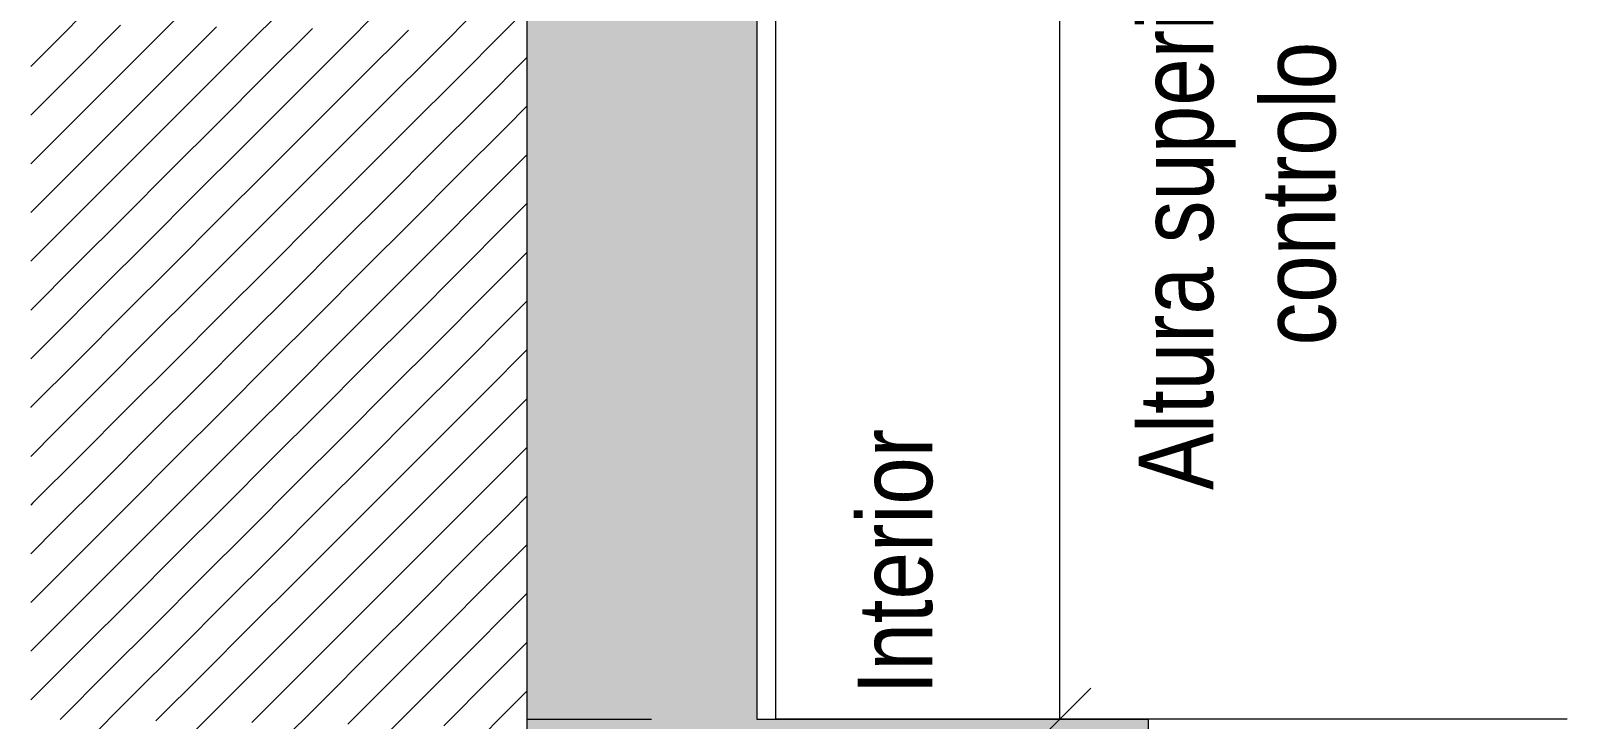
# Model space of a CAD drawing. Header units: metres. Extents: x -111189 to -108577, y -72951 to -72647.
# Drawn here: x -108719.583 to -108718.345, y -72949.176 to -72948.622 of the extents above; entities that cross this region are included whole.
import ezdxf

# ---------------------------------------------------------------- set-up
doc = ezdxf.new("R2010")
doc.units = ezdxf.units.M
doc.header["$MEASUREMENT"] = 0
doc.linetypes.add('OTK - Tracejado', pattern=[0.08, 0.04, -0.04])
doc.linetypes.add('Small Dashed', pattern=[0.002822, 0.001411, -0.001411])
doc.layers.add('00 - DESENHO 2D', color=7, linetype='Continuous')
doc.styles.add('ESTILO_GERADO_1', font='ARIALN.TTF')

# ---------------------------------------------------------------- blocks, each defined once
blk = doc.blocks.new('*X3144', base_point=(-108718.7061, -72936.4131))
at = {"layer": '00 - DESENHO 2D', "color": 254, "linetype": 'Continuous', "lineweight": 0}
for p, q in [((-108719.5303, -72948.5975), (-108719.5683, -72948.6355)), ((-108719.5303, -72948.5975), (-108719.5683, -72948.6355)), ((-108719.4531, -72948.5988), (-108719.491, -72948.6368)), ((-108719.4531, -72948.5988), (-108719.491, -72948.6368)), ((-108719.3758, -72948.6001), (-108719.4138, -72948.6381)), ((-108719.3758, -72948.6001), (-108719.4138, -72948.6381)), ((-108719.2986, -72948.6013), (-108719.3365, -72948.6393)), ((-108719.2986, -72948.6013), (-108719.3365, -72948.6393)), ((-108719.2213, -72948.6026), (-108719.2593, -72948.6406)), ((-108719.2213, -72948.6026), (-108719.2593, -72948.6406)), ((-108719.1831, -72948.6036), (-108719.2017, -72948.6222)), ((-108719.1831, -72948.6036), (-108719.2017, -72948.6222)), ((-108719.5107, -72948.6172), (-108719.5487, -72948.6552)), ((-108719.5107, -72948.6172), (-108719.5487, -72948.6552)), ((-108719.4334, -72948.6184), (-108719.4714, -72948.6564)), ((-108719.4334, -72948.6184), (-108719.4714, -72948.6564)), ((-108719.3562, -72948.6197), (-108719.3942, -72948.6577)), ((-108719.3562, -72948.6197), (-108719.3942, -72948.6577)), ((-108719.2789, -72948.621), (-108719.3169, -72948.659)), ((-108719.2789, -72948.621), (-108719.3169, -72948.659)), ((-108719.2017, -72948.6222), (-108719.2397, -72948.6602)), ((-108719.2017, -72948.6222), (-108719.2397, -72948.6602)), ((-108719.5683, -72948.6355), (-108719.5831, -72948.6503)), ((-108719.5683, -72948.6355), (-108719.5831, -72948.6503)), ((-108719.491, -72948.6368), (-108719.529, -72948.6748)), ((-108719.491, -72948.6368), (-108719.529, -72948.6748)), ((-108719.4138, -72948.6381), (-108719.4518, -72948.676)), ((-108719.4138, -72948.6381), (-108719.4518, -72948.676)), ((-108719.3365, -72948.6393), (-108719.3745, -72948.6773)), ((-108719.3365, -72948.6393), (-108719.3745, -72948.6773)), ((-108719.2593, -72948.6406), (-108719.2973, -72948.6786)), ((-108719.2593, -72948.6406), (-108719.2973, -72948.6786)), ((-108719.1831, -72948.6429), (-108719.22, -72948.6798)), ((-108719.1831, -72948.6429), (-108719.22, -72948.6798)), ((-108719.5487, -72948.6552), (-108719.5831, -72948.6896)), ((-108719.5487, -72948.6552), (-108719.5831, -72948.6896)), ((-108719.4714, -72948.6564), (-108719.5094, -72948.6944)), ((-108719.4714, -72948.6564), (-108719.5094, -72948.6944)), ((-108719.3942, -72948.6577), (-108719.4322, -72948.6957)), ((-108719.3942, -72948.6577), (-108719.4322, -72948.6957)), ((-108719.3169, -72948.659), (-108719.3549, -72948.6969)), ((-108719.3169, -72948.659), (-108719.3549, -72948.6969)), ((-108719.2397, -72948.6602), (-108719.2777, -72948.6982)), ((-108719.2397, -72948.6602), (-108719.2777, -72948.6982)), ((-108719.529, -72948.6748), (-108719.567, -72948.7128)), ((-108719.529, -72948.6748), (-108719.567, -72948.7128)), ((-108719.4518, -72948.676), (-108719.4898, -72948.714)), ((-108719.4518, -72948.676), (-108719.4898, -72948.714)), ((-108719.3745, -72948.6773), (-108719.4125, -72948.7153)), ((-108719.3745, -72948.6773), (-108719.4125, -72948.7153)), ((-108719.2973, -72948.6786), (-108719.3353, -72948.7166)), ((-108719.2973, -72948.6786), (-108719.3353, -72948.7166)), ((-108719.22, -72948.6798), (-108719.258, -72948.7178)), ((-108719.22, -72948.6798), (-108719.258, -72948.7178)), ((-108719.1831, -72948.6821), (-108719.2004, -72948.6995)), ((-108719.1831, -72948.6821), (-108719.2004, -72948.6995)), ((-108719.5094, -72948.6944), (-108719.5474, -72948.7324)), ((-108719.5094, -72948.6944), (-108719.5474, -72948.7324)), ((-108719.4322, -72948.6957), (-108719.4702, -72948.7337)), ((-108719.4322, -72948.6957), (-108719.4702, -72948.7337)), ((-108719.3549, -72948.6969), (-108719.3929, -72948.7349)), ((-108719.3549, -72948.6969), (-108719.3929, -72948.7349)), ((-108719.2777, -72948.6982), (-108719.3157, -72948.7362)), ((-108719.2777, -72948.6982), (-108719.3157, -72948.7362)), ((-108719.2004, -72948.6995), (-108719.2384, -72948.7375)), ((-108719.2004, -72948.6995), (-108719.2384, -72948.7375)), ((-108719.567, -72948.7128), (-108719.5831, -72948.7288)), ((-108719.567, -72948.7128), (-108719.5831, -72948.7288)), ((-108719.4898, -72948.714), (-108719.5278, -72948.752)), ((-108719.4898, -72948.714), (-108719.5278, -72948.752)), ((-108719.4125, -72948.7153), (-108719.4505, -72948.7533)), ((-108719.4125, -72948.7153), (-108719.4505, -72948.7533)), ((-108719.3353, -72948.7166), (-108719.3733, -72948.7546)), ((-108719.3353, -72948.7166), (-108719.3733, -72948.7546)), ((-108719.258, -72948.7178), (-108719.296, -72948.7558)), ((-108719.258, -72948.7178), (-108719.296, -72948.7558)), ((-108719.1831, -72948.7214), (-108719.2188, -72948.7571)), ((-108719.1831, -72948.7214), (-108719.2188, -72948.7571)), ((-108719.5474, -72948.7324), (-108719.5831, -72948.7681)), ((-108719.5474, -72948.7324), (-108719.5831, -72948.7681)), ((-108719.4702, -72948.7337), (-108719.5081, -72948.7717)), ((-108719.4702, -72948.7337), (-108719.5081, -72948.7717)), ((-108719.3929, -72948.7349), (-108719.4309, -72948.7729)), ((-108719.3929, -72948.7349), (-108719.4309, -72948.7729)), ((-108719.3157, -72948.7362), (-108719.3536, -72948.7742)), ((-108719.3157, -72948.7362), (-108719.3536, -72948.7742)), ((-108719.2384, -72948.7375), (-108719.2764, -72948.7755)), ((-108719.2384, -72948.7375), (-108719.2764, -72948.7755)), ((-108719.5278, -72948.752), (-108719.5658, -72948.79)), ((-108719.5278, -72948.752), (-108719.5658, -72948.79)), ((-108719.4505, -72948.7533), (-108719.4885, -72948.7913)), ((-108719.4505, -72948.7533), (-108719.4885, -72948.7913)), ((-108719.3733, -72948.7546), (-108719.4113, -72948.7926)), ((-108719.3733, -72948.7546), (-108719.4113, -72948.7926)), ((-108719.296, -72948.7558), (-108719.334, -72948.7938)), ((-108719.296, -72948.7558), (-108719.334, -72948.7938)), ((-108719.2188, -72948.7571), (-108719.2568, -72948.7951)), ((-108719.2188, -72948.7571), (-108719.2568, -72948.7951)), ((-108719.1831, -72948.7606), (-108719.1992, -72948.7767)), ((-108719.1831, -72948.7606), (-108719.1992, -72948.7767)), ((-108719.5081, -72948.7717), (-108719.5461, -72948.8097)), ((-108719.5081, -72948.7717), (-108719.5461, -72948.8097)), ((-108719.4309, -72948.7729), (-108719.4689, -72948.8109)), ((-108719.4309, -72948.7729), (-108719.4689, -72948.8109)), ((-108719.3536, -72948.7742), (-108719.3916, -72948.8122)), ((-108719.3536, -72948.7742), (-108719.3916, -72948.8122)), ((-108719.2764, -72948.7755), (-108719.3144, -72948.8134)), ((-108719.2764, -72948.7755), (-108719.3144, -72948.8134)), ((-108719.1992, -72948.7767), (-108719.2371, -72948.8147)), ((-108719.1992, -72948.7767), (-108719.2371, -72948.8147)), ((-108719.5658, -72948.79), (-108719.5831, -72948.8073)), ((-108719.5658, -72948.79), (-108719.5831, -72948.8073)), ((-108719.4885, -72948.7913), (-108719.5265, -72948.8293)), ((-108719.4885, -72948.7913), (-108719.5265, -72948.8293)), ((-108719.4113, -72948.7926), (-108719.4493, -72948.8305)), ((-108719.4113, -72948.7926), (-108719.4493, -72948.8305)), ((-108719.334, -72948.7938), (-108719.372, -72948.8318)), ((-108719.334, -72948.7938), (-108719.372, -72948.8318)), ((-108719.2568, -72948.7951), (-108719.2948, -72948.8331)), ((-108719.2568, -72948.7951), (-108719.2948, -72948.8331)), ((-108719.1831, -72948.7999), (-108719.2175, -72948.8343)), ((-108719.1831, -72948.7999), (-108719.2175, -72948.8343)), ((-108719.5461, -72948.8097), (-108719.5831, -72948.8466)), ((-108719.5461, -72948.8097), (-108719.5831, -72948.8466)), ((-108719.4689, -72948.8109), (-108719.5069, -72948.8489)), ((-108719.4689, -72948.8109), (-108719.5069, -72948.8489)), ((-108719.3916, -72948.8122), (-108719.4296, -72948.8502)), ((-108719.3916, -72948.8122), (-108719.4296, -72948.8502)), ((-108719.3144, -72948.8134), (-108719.3524, -72948.8514)), ((-108719.3144, -72948.8134), (-108719.3524, -72948.8514)), ((-108719.2371, -72948.8147), (-108719.2751, -72948.8527)), ((-108719.2371, -72948.8147), (-108719.2751, -72948.8527)), ((-108719.5265, -72948.8293), (-108719.5645, -72948.8673)), ((-108719.5265, -72948.8293), (-108719.5645, -72948.8673)), ((-108719.4493, -72948.8305), (-108719.4873, -72948.8685)), ((-108719.4493, -72948.8305), (-108719.4873, -72948.8685)), ((-108719.372, -72948.8318), (-108719.41, -72948.8698)), ((-108719.372, -72948.8318), (-108719.41, -72948.8698)), ((-108719.2948, -72948.8331), (-108719.3328, -72948.8711)), ((-108719.2948, -72948.8331), (-108719.3328, -72948.8711)), ((-108719.2175, -72948.8343), (-108719.2555, -72948.8723)), ((-108719.2175, -72948.8343), (-108719.2555, -72948.8723)), ((-108719.1831, -72948.8392), (-108719.1979, -72948.854)), ((-108719.1831, -72948.8392), (-108719.1979, -72948.854)), ((-108719.5069, -72948.8489), (-108719.5449, -72948.8869)), ((-108719.5069, -72948.8489), (-108719.5449, -72948.8869)), ((-108719.4296, -72948.8502), (-108719.4676, -72948.8882)), ((-108719.4296, -72948.8502), (-108719.4676, -72948.8882)), ((-108719.3524, -72948.8514), (-108719.3904, -72948.8894)), ((-108719.3524, -72948.8514), (-108719.3904, -72948.8894)), ((-108719.2751, -72948.8527), (-108719.3131, -72948.8907)), ((-108719.2751, -72948.8527), (-108719.3131, -72948.8907)), ((-108719.1979, -72948.854), (-108719.2359, -72948.892)), ((-108719.1979, -72948.854), (-108719.2359, -72948.892)), ((-108719.5645, -72948.8673), (-108719.5831, -72948.8858)), ((-108719.5645, -72948.8673), (-108719.5831, -72948.8858)), ((-108719.4873, -72948.8685), (-108719.5252, -72948.9065)), ((-108719.4873, -72948.8685), (-108719.5252, -72948.9065)), ((-108719.41, -72948.8698), (-108719.448, -72948.9078)), ((-108719.41, -72948.8698), (-108719.448, -72948.9078)), ((-108719.3328, -72948.8711), (-108719.3707, -72948.9091)), ((-108719.3328, -72948.8711), (-108719.3707, -72948.9091)), ((-108719.2555, -72948.8723), (-108719.2935, -72948.9103)), ((-108719.2555, -72948.8723), (-108719.2935, -72948.9103)), ((-108719.5449, -72948.8869), (-108719.5829, -72948.9249)), ((-108719.5449, -72948.8869), (-108719.5829, -72948.9249)), ((-108719.4676, -72948.8882), (-108719.5056, -72948.9262)), ((-108719.4676, -72948.8882), (-108719.5056, -72948.9262)), ((-108719.3904, -72948.8894), (-108719.4284, -72948.9274)), ((-108719.3904, -72948.8894), (-108719.4284, -72948.9274)), ((-108719.1831, -72948.8784), (-108719.2163, -72948.9116)), ((-108719.1831, -72948.8784), (-108719.2163, -72948.9116)), ((-108719.3131, -72948.8907), (-108719.3511, -72948.9287)), ((-108719.3131, -72948.8907), (-108719.3511, -72948.9287)), ((-108719.2359, -72948.892), (-108719.2739, -72948.93)), ((-108719.2359, -72948.892), (-108719.2739, -72948.93)), ((-108719.5252, -72948.9065), (-108719.5632, -72948.9445)), ((-108719.5252, -72948.9065), (-108719.5632, -72948.9445)), ((-108719.448, -72948.9078), (-108719.486, -72948.9458)), ((-108719.448, -72948.9078), (-108719.486, -72948.9458)), ((-108719.3707, -72948.9091), (-108719.4087, -72948.9471)), ((-108719.3707, -72948.9091), (-108719.4087, -72948.9471)), ((-108719.2935, -72948.9103), (-108719.3315, -72948.9483)), ((-108719.2935, -72948.9103), (-108719.3315, -72948.9483)), ((-108719.2163, -72948.9116), (-108719.2542, -72948.9496)), ((-108719.2163, -72948.9116), (-108719.2542, -72948.9496)), ((-108719.5829, -72948.9249), (-108719.5831, -72948.9251)), ((-108719.5829, -72948.9249), (-108719.5831, -72948.9251)), ((-108719.5056, -72948.9262), (-108719.5436, -72948.9642)), ((-108719.5056, -72948.9262), (-108719.5436, -72948.9642)), ((-108719.4284, -72948.9274), (-108719.4664, -72948.9654)), ((-108719.4284, -72948.9274), (-108719.4664, -72948.9654)), ((-108719.1831, -72948.9177), (-108719.1966, -72948.9312)), ((-108719.1831, -72948.9177), (-108719.1966, -72948.9312)), ((-108719.3511, -72948.9287), (-108719.3891, -72948.9667)), ((-108719.3511, -72948.9287), (-108719.3891, -72948.9667)), ((-108719.2739, -72948.93), (-108719.3119, -72948.9679)), ((-108719.2739, -72948.93), (-108719.3119, -72948.9679)), ((-108719.1966, -72948.9312), (-108719.2346, -72948.9692)), ((-108719.1966, -72948.9312), (-108719.2346, -72948.9692)), ((-108719.5632, -72948.9445), (-108719.5831, -72948.9644)), ((-108719.5632, -72948.9445), (-108719.5831, -72948.9644)), ((-108719.486, -72948.9458), (-108719.524, -72948.9838)), ((-108719.486, -72948.9458), (-108719.524, -72948.9838)), ((-108719.4087, -72948.9471), (-108719.4467, -72948.985)), ((-108719.4087, -72948.9471), (-108719.4467, -72948.985)), ((-108719.3315, -72948.9483), (-108719.3695, -72948.9863)), ((-108719.3315, -72948.9483), (-108719.3695, -72948.9863)), ((-108719.2542, -72948.9496), (-108719.2922, -72948.9876)), ((-108719.2542, -72948.9496), (-108719.2922, -72948.9876)), ((-108719.5436, -72948.9642), (-108719.5816, -72949.0021)), ((-108719.5436, -72948.9642), (-108719.5816, -72949.0021)), ((-108719.1831, -72948.9569), (-108719.215, -72948.9888)), ((-108719.1831, -72948.9569), (-108719.215, -72948.9888)), ((-108719.4664, -72948.9654), (-108719.5044, -72949.0034)), ((-108719.4664, -72948.9654), (-108719.5044, -72949.0034)), ((-108719.3891, -72948.9667), (-108719.4271, -72949.0047)), ((-108719.3891, -72948.9667), (-108719.4271, -72949.0047)), ((-108719.3119, -72948.9679), (-108719.3499, -72949.0059)), ((-108719.3119, -72948.9679), (-108719.3499, -72949.0059)), ((-108719.2346, -72948.9692), (-108719.2726, -72949.0072)), ((-108719.2346, -72948.9692), (-108719.2726, -72949.0072)), ((-108719.524, -72948.9838), (-108719.562, -72949.0218)), ((-108719.524, -72948.9838), (-108719.562, -72949.0218)), ((-108719.4467, -72948.985), (-108719.4847, -72949.023)), ((-108719.4467, -72948.985), (-108719.4847, -72949.023)), ((-108719.3695, -72948.9863), (-108719.4075, -72949.0243)), ((-108719.3695, -72948.9863), (-108719.4075, -72949.0243)), ((-108719.2922, -72948.9876), (-108719.3302, -72949.0256)), ((-108719.2922, -72948.9876), (-108719.3302, -72949.0256)), ((-108719.215, -72948.9888), (-108719.253, -72949.0268)), ((-108719.215, -72948.9888), (-108719.253, -72949.0268)), ((-108719.1831, -72948.9962), (-108719.1954, -72949.0085)), ((-108719.1831, -72948.9962), (-108719.1954, -72949.0085)), ((-108719.5816, -72949.0021), (-108719.5831, -72949.0036)), ((-108719.5816, -72949.0021), (-108719.5831, -72949.0036)), ((-108719.5044, -72949.0034), (-108719.5423, -72949.0414)), ((-108719.5044, -72949.0034), (-108719.5423, -72949.0414)), ((-108719.4271, -72949.0047), (-108719.4651, -72949.0427)), ((-108719.4271, -72949.0047), (-108719.4651, -72949.0427)), ((-108719.3499, -72949.0059), (-108719.3878, -72949.0439)), ((-108719.3499, -72949.0059), (-108719.3878, -72949.0439)), ((-108719.2726, -72949.0072), (-108719.3106, -72949.0452)), ((-108719.2726, -72949.0072), (-108719.3106, -72949.0452)), ((-108719.1954, -72949.0085), (-108719.2333, -72949.0465)), ((-108719.1954, -72949.0085), (-108719.2333, -72949.0465)), ((-108719.562, -72949.0218), (-108719.5831, -72949.0429)), ((-108719.562, -72949.0218), (-108719.5831, -72949.0429)), ((-108719.4847, -72949.023), (-108719.5227, -72949.061)), ((-108719.4847, -72949.023), (-108719.5227, -72949.061)), ((-108719.4075, -72949.0243), (-108719.4455, -72949.0623)), ((-108719.4075, -72949.0243), (-108719.4455, -72949.0623)), ((-108719.3302, -72949.0256), (-108719.3682, -72949.0636)), ((-108719.3302, -72949.0256), (-108719.3682, -72949.0636)), ((-108719.253, -72949.0268), (-108719.291, -72949.0648)), ((-108719.253, -72949.0268), (-108719.291, -72949.0648)), ((-108719.1831, -72949.0354), (-108719.2137, -72949.0661)), ((-108719.1831, -72949.0354), (-108719.2137, -72949.0661)), ((-108719.5423, -72949.0414), (-108719.5803, -72949.0794)), ((-108719.5423, -72949.0414), (-108719.5803, -72949.0794)), ((-108719.4651, -72949.0427), (-108719.5031, -72949.0807)), ((-108719.4651, -72949.0427), (-108719.5031, -72949.0807)), ((-108719.3878, -72949.0439), (-108719.4258, -72949.0819)), ((-108719.3878, -72949.0439), (-108719.4258, -72949.0819)), ((-108719.3106, -72949.0452), (-108719.3486, -72949.0832)), ((-108719.3106, -72949.0452), (-108719.3486, -72949.0832)), ((-108719.2333, -72949.0465), (-108719.2713, -72949.0844)), ((-108719.2333, -72949.0465), (-108719.2713, -72949.0844)), ((-108719.5227, -72949.061), (-108719.5607, -72949.099)), ((-108719.5227, -72949.061), (-108719.5607, -72949.099)), ((-108719.4455, -72949.0623), (-108719.4835, -72949.1003)), ((-108719.4455, -72949.0623), (-108719.4835, -72949.1003)), ((-108719.3682, -72949.0636), (-108719.4062, -72949.1015)), ((-108719.3682, -72949.0636), (-108719.4062, -72949.1015)), ((-108719.291, -72949.0648), (-108719.329, -72949.1028)), ((-108719.291, -72949.0648), (-108719.329, -72949.1028)), ((-108719.2137, -72949.0661), (-108719.2517, -72949.1041)), ((-108719.2137, -72949.0661), (-108719.2517, -72949.1041)), ((-108719.1831, -72949.0747), (-108719.1941, -72949.0857)), ((-108719.1831, -72949.0747), (-108719.1941, -72949.0857)), ((-108719.5803, -72949.0794), (-108719.5831, -72949.0821)), ((-108719.5803, -72949.0794), (-108719.5831, -72949.0821)), ((-108719.5031, -72949.0807), (-108719.5411, -72949.1186)), ((-108719.5031, -72949.0807), (-108719.5411, -72949.1186)), ((-108719.4258, -72949.0819), (-108719.4638, -72949.1199)), ((-108719.4258, -72949.0819), (-108719.4638, -72949.1199)), ((-108719.3486, -72949.0832), (-108719.3866, -72949.1212)), ((-108719.3486, -72949.0832), (-108719.3866, -72949.1212)), ((-108719.2713, -72949.0844), (-108719.3093, -72949.1224)), ((-108719.2713, -72949.0844), (-108719.3093, -72949.1224)), ((-108719.1941, -72949.0857), (-108719.2321, -72949.1237)), ((-108719.1941, -72949.0857), (-108719.2321, -72949.1237)), ((-108719.5607, -72949.099), (-108719.5831, -72949.1214)), ((-108719.5607, -72949.099), (-108719.5831, -72949.1214)), ((-108719.4835, -72949.1003), (-108719.5215, -72949.1383)), ((-108719.4835, -72949.1003), (-108719.5215, -72949.1383)), ((-108719.4062, -72949.1015), (-108719.4442, -72949.1395)), ((-108719.4062, -72949.1015), (-108719.4442, -72949.1395)), ((-108719.329, -72949.1028), (-108719.367, -72949.1408)), ((-108719.329, -72949.1028), (-108719.367, -72949.1408)), ((-108719.2517, -72949.1041), (-108719.2897, -72949.1421)), ((-108719.2517, -72949.1041), (-108719.2897, -72949.1421)), ((-108719.5411, -72949.1186), (-108719.5791, -72949.1566)), ((-108719.5411, -72949.1186), (-108719.5791, -72949.1566)), ((-108719.4638, -72949.1199), (-108719.5018, -72949.1579)), ((-108719.4638, -72949.1199), (-108719.5018, -72949.1579)), ((-108719.3866, -72949.1212), (-108719.4246, -72949.1592)), ((-108719.3866, -72949.1212), (-108719.4246, -72949.1592)), ((-108719.3093, -72949.1224), (-108719.3473, -72949.1604)), ((-108719.3093, -72949.1224), (-108719.3473, -72949.1604)), ((-108719.2321, -72949.1237), (-108719.2701, -72949.1617)), ((-108719.2321, -72949.1237), (-108719.2701, -72949.1617)), ((-108719.1831, -72949.114), (-108719.2125, -72949.1433)), ((-108719.1831, -72949.114), (-108719.2125, -72949.1433)), ((-108719.5215, -72949.1383), (-108719.5594, -72949.1763)), ((-108719.5215, -72949.1383), (-108719.5594, -72949.1763)), ((-108719.4442, -72949.1395), (-108719.4822, -72949.1775)), ((-108719.4442, -72949.1395), (-108719.4822, -72949.1775)), ((-108719.367, -72949.1408), (-108719.4049, -72949.1788)), ((-108719.367, -72949.1408), (-108719.4049, -72949.1788)), ((-108719.2897, -72949.1421), (-108719.3277, -72949.1801)), ((-108719.2897, -72949.1421), (-108719.3277, -72949.1801)), ((-108719.2125, -72949.1433), (-108719.2504, -72949.1813)), ((-108719.2125, -72949.1433), (-108719.2504, -72949.1813)), ((-108719.5791, -72949.1566), (-108719.5831, -72949.1606)), ((-108719.5791, -72949.1566), (-108719.5831, -72949.1606)), ((-108719.5018, -72949.1579), (-108719.5398, -72949.1959)), ((-108719.5018, -72949.1579), (-108719.5398, -72949.1959)), ((-108719.4246, -72949.1592), (-108719.4626, -72949.1972)), ((-108719.4246, -72949.1592), (-108719.4626, -72949.1972)), ((-108719.3473, -72949.1604), (-108719.3853, -72949.1984)), ((-108719.3473, -72949.1604), (-108719.3853, -72949.1984)), ((-108719.2701, -72949.1617), (-108719.3081, -72949.1997)), ((-108719.2701, -72949.1617), (-108719.3081, -72949.1997)), ((-108719.1831, -72949.1532), (-108719.1928, -72949.163)), ((-108719.1831, -72949.1532), (-108719.1928, -72949.163)), ((-108719.1928, -72949.163), (-108719.2308, -72949.201)), ((-108719.1928, -72949.163), (-108719.2308, -72949.201))]:
    blk.add_line(p, q, dxfattribs=at)
blk = doc.blocks.new('Trama_5_1', base_point=(-108718.7061, -72936.4131))
at = {"layer": '00 - DESENHO 2D', "color": 254, "linetype": 'Small Dashed', "lineweight": 0}
blk.add_blockref('*X3144', (-108718.7061, -72936.4131), dxfattribs=at)
blk = doc.blocks.new('*X3146', base_point=(-108718.7061, -72936.4131))
at = {"layer": '00 - DESENHO 2D', "color": 254, "linetype": 'Continuous', "lineweight": 0}
for p, q in [((-108718.9312, -72949.1761), (-108718.9312, -72949.1761)), ((-108718.9312, -72949.1761), (-108718.9312, -72949.1761)), ((-108718.8919, -72949.1761), (-108718.8919, -72949.1761)), ((-108718.8919, -72949.1761), (-108718.8919, -72949.1761)), ((-108718.8526, -72949.1761), (-108718.8527, -72949.1761)), ((-108718.8526, -72949.1761), (-108718.8527, -72949.1761)), ((-108718.8134, -72949.1761), (-108718.8134, -72949.1761)), ((-108718.8134, -72949.1761), (-108718.8134, -72949.1761)), ((-108718.7741, -72949.1761), (-108718.7742, -72949.1761)), ((-108718.7741, -72949.1761), (-108718.7742, -72949.1761)), ((-108718.7349, -72949.1761), (-108718.7349, -72949.1761)), ((-108718.7349, -72949.1761), (-108718.7349, -72949.1761)), ((-108718.6956, -72949.1761), (-108718.6957, -72949.1761)), ((-108718.6956, -72949.1761), (-108718.6957, -72949.1761))]:
    blk.add_line(p, q, dxfattribs=at)
blk = doc.blocks.new('Trama_6_1', base_point=(-108718.7061, -72936.4131))
at = {"layer": '00 - DESENHO 2D', "color": 254, "linetype": 'Small Dashed', "lineweight": 0}
blk.add_blockref('*X3146', (-108718.7061, -72936.4131), dxfattribs=at)

msp = doc.modelspace()

# ---------------------------------------------------------------- hatches: boundary and pattern name
at = {"linetype": 'Continuous', "lineweight": 9}
h = msp.add_hatch(dxfattribs=at)
h.set_pattern_fill('AR_CONC_0001', color=252, style=0, pattern_type=2)
h.set_pattern_definition([(130, (-108723.03115, -72944.04205), (0.0910923, 0.00796954), [0.009525, -0.104775]), (185, (-108723.03115, -72944.04205), (0.0176217, 0.0955284), [0.00762, -0.0838203]), (79.5486, (-108723.03874, -72944.04272), (-0.0734706, 0.0875589), [0.008095, -0.0890451]), (133.8158, (-108723.03115, -72944.01665), (0.1355395, 0.0210212), [0.0142875, -0.1571625]), (83.3644, (-108723.04244, -72944.0184), (-0.118702, 0.123713), [0.0121425, -0.1335678]), (188.8158, (-108723.03115, -72944.01665), (-0.118702, 0.123713), [0.01143, -0.1257299]), (159, (-108723.04385, -72944.023), (0.0758072, 0.0511326), [0.009525, -0.104775]), (214, (-108723.04385, -72944.023), (-0.030901, 0.092094), [0.00762, -0.08382]), (108.5486, (-108723.05016, -72944.02726), (-0.1067082, 0.0409614), [0.008095, -0.089045]), (142.5, (-108723.031147, -72944.042052), (-0.0015443, 0.04227752), [0, -0.082804, 0, -0.08509, 0, -0.0841375]), (172.5, (-108723.031147, -72944.04205), (-0.03340983, 0.0500903), [0, -0.048514, 0, -0.080899, 0, -0.0320675]), (212.5, (-108723.002826, -72944.042052), (0.0677953, 0.00286437), [0, -0.03175, 0, -0.09906, 0, -0.131445]), (222.5, (-108722.990126, -72944.04205), (-0.0740646, 0.01271325), [0, -0.041275, 0, -0.065786, 0, -0.093345])])
h.paths.add_polyline_path([(-108719.1831, -72949.5761), (-108719.1831, -72949.1761), (-108719.1831, -72947.3911), (-108718.9981, -72947.3911), (-108718.9981, -72949.1761), (-108718.9831, -72949.1761), (-108718.6831, -72949.1761), (-108718.6831, -72949.5761)])

# ---------------------------------------------------------------- linework, layer by layer
at = {"color": 7, "linetype": 'Continuous', "lineweight": 13}
msp.add_line((-108718.7541, -72949.1761), (-108718.7541, -72947.3911), dxfattribs=at)
at = {"color": 252, "linetype": 'OTK - Tracejado', "lineweight": 9, "ltscale": 0.5}
msp.add_line((-108719.1831, -72949.1761), (-108718.9831, -72949.1761), dxfattribs=at)
at = {"color": 7, "linetype": 'Continuous', "lineweight": 20}
for points in [[(-108719.5831, -72947.3911), (-108719.1831, -72947.3911), (-108719.1831, -72946.1761), (-108718.9831, -72946.1761), (-108718.9831, -72949.1761)], [(-108718.3454, -72949.1761), (-108718.9831, -72949.1761)]]:
    msp.add_lwpolyline(points, dxfattribs=at)
at = {"color": 253, "linetype": 'Continuous', "lineweight": 9, "flags": 128}
msp.add_lwpolyline([(-108719.1831, -72949.5761), (-108719.1831, -72949.1761), (-108719.1831, -72947.3911), (-108718.9981, -72947.3911), (-108718.9981, -72949.1761), (-108718.9831, -72949.1761), (-108718.6831, -72949.1761), (-108718.6831, -72949.5761)], close=True, dxfattribs=at)
at = {"color": 7, "linetype": 'Continuous', "lineweight": 13}
msp.add_lwpolyline([(-108718.7291, -72949.1511), (-108718.7791, -72949.2011)], dxfattribs=at)

# ---------------------------------------------------------------- block references
at = {"layer": '00 - DESENHO 2D', "color": 254, "linetype": 'Small Dashed', "lineweight": 0}
for name in ['Trama_5_1', 'Trama_6_1']:
    msp.add_blockref(name, (-108718.7061, -72936.4131), dxfattribs=at)

# ---------------------------------------------------------------- texts
at = {"color": 7, "linetype": 'Continuous', "lineweight": 13, "insert": (-108718.4328, -72948.3075), "char_height": 0.06, "width": 1.613021, "attachment_point": 8, "rotation": 90, "line_spacing_factor": 0.984457, "style": 'ESTILO_GERADO_1'}
msp.add_mtext('\\A1;{\\pqc;\\fArial Narrow|b0|i0|c0|p0;\\W1.000000;Altura superior a 1.80m não estão isentos de controlo prévio ao abrigo do Art.º6º-A\\P\\pqc;\\fArial Narrow|b0|i0|c0|p0;\\W1.000000;Variável}', dxfattribs=at)
at = {"color": 7, "linetype": 'Continuous', "lineweight": 13, "insert": (-108718.8561, -72949.1561), "char_height": 0.06, "attachment_point": 7, "rotation": 90, "style": 'ESTILO_GERADO_1'}
msp.add_mtext('\\A1;{\\pql;\\fArial Narrow|b0|i0|c0|p0;\\W1.000000;Interior}', dxfattribs=at)

doc.saveas('drawing.dxf')
